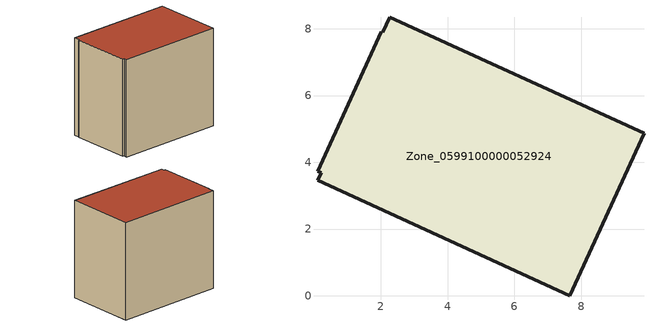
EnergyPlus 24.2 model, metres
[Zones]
Zone_0599100000052924
 floor ground (C_G): 9.88,4.87 7.66,0 0.12,3.46 0.21,3.68 0.1,3.73 2.01,7.91 2.06,7.9 2.26,8.35 z0
 wall outside (C_F): 2.01,7.91 0.1,3.73 0.21,3.68 0.12,3.46 7.66,0 9.88,4.87 2.26,8.35 2.06,7.9 2.01,7.91 z0:7.48
 roof outside (C_R): 9.88,4.87 2.26,8.35 2.06,7.9 2.01,7.91 0.1,3.73 0.21,3.68 0.12,3.46 7.66,0 z7.48
[BUILDING]
Pand.0599100000052924: North Axis=0; Terrain=City; Loads Convergence Tolerance Value=0.04; Temperature Convergence Tolerance Value=0.4; Solar Distribution=FullExterior; Maximum Number of Warmup Days=25; Minimum Number of Warmup Days=1
[Site:Location]
Rotterdam.The.Hague.AP_ZH_NLD Design_Conditions: Latitude=51.96; Longitude=4.45; Time Zone=1; Elevation=-4.5
[SITE:GROUNDTEMPERATURE:BUILDINGSURFACE]
18, 18, 18, 18, 18, 18, 18, 18, 18, 18, 18, 18
[MATERIAL] Thermal Absorptance=0.9; Solar Absorptance=0.7; Visible Absorptance=0.7
Name | Roughness | Thickness | Conductivity | Density | Specific Heat
G.TC.1946-1964 | MediumSmooth | 0.15 | 1 | 540 | 1210
F.TC.1946-1964 | Rough | 0.3 | 0.857143 | 1920 | 840
R.TC.1946-1964 | MediumRough | 0.2 | 0.235294 | 1500 | 1000
[CONSTRUCTION]
C_G: G.TC.1946-1964
C_F: F.TC.1946-1964
C_R: R.TC.1946-1964
[ZONE]
Zone_0599100000052924: Type=1; Multiplier=1; Ceiling Height=Autocalculate; Volume=Autocalculate; Floor Area=autocalculate; Part of Total Floor Area=Yes
[ZONEINFILTRATION:DESIGNFLOWRATE]
Infil_Zone_0599100000052924: Zone or ZoneList or Space or SpaceList=Zone_0599100000052924; Schedule=AlwaysOn; Design Flow Rate Calculation Method=Flow/Area; Flow Rate per Floor Area=0.003; Constant Term Coefficient=1; Temperature Term Coefficient=0; Velocity Term Coefficient=0; Velocity Squared Term Coefficient=0
[HVACTEMPLATE:ZONE:IDEALLOADSAIRSYSTEM]
Zone_0599100000052924: Maximum Heating Supply Air Temperature=50; Minimum Cooling Supply Air Temperature=13; Maximum Heating Supply Air Humidity Ratio=0.0156; Minimum Cooling Supply Air Humidity Ratio=0.0077; Heating Limit=NoLimit; Cooling Limit=NoLimit; Dehumidification Control Type=ConstantSensibleHeatRatio; Cooling Sensible Heat Ratio=0.7; Dehumidification Setpoint=60; Humidification Control Type=None; Humidification Setpoint=30; Outdoor Air Method=None; Outdoor Air Flow Rate per Person=0.00944; Outdoor Air Flow Rate per Zone Floor Area=0; Outdoor Air Flow Rate per Zone=0; Demand Controlled Ventilation Type=None; Outdoor Air Economizer Type=NoEconomizer; Heat Recovery Type=None; Sensible Heat Recovery Effectiveness=0.7; Latent Heat Recovery Effectiveness=0.65
[ZONECONTROL:THERMOSTAT]
ThermostatControl_Zone_0599100000052924: Zone or ZoneList=Zone_0599100000052924; Control Type Schedule=DualSetpointControlType; Control 1=Thermostat_Zone_0599100000052924; Temperature Difference Between Cutout And Setpoint=0
[THERMOSTATSETPOINT:DUALSETPOINT]
Thermostat_Zone_0599100000052924: Heating Setpoint Temperature Schedule=HeatingSetpoint_Zone_0599100000052924; Cooling Setpoint Temperature Schedule=CoolingSetpoint_Zone_0599100000052924
[SCHEDULE:COMPACT]
HeatingSetpoint_Zone_0599100000052924: Through: 12/31, For: AllDays, Until: 24:00, 21
CoolingSetpoint_Zone_0599100000052924: Through: 12/31, For: AllDays, Until: 24:00, 24
DualSetpointControlType: Through: 12/31, For: AllDays, Until: 24:00, 4
AlwaysOn: Through: 12/31, For: AllDays, Until: 24:00, 1
